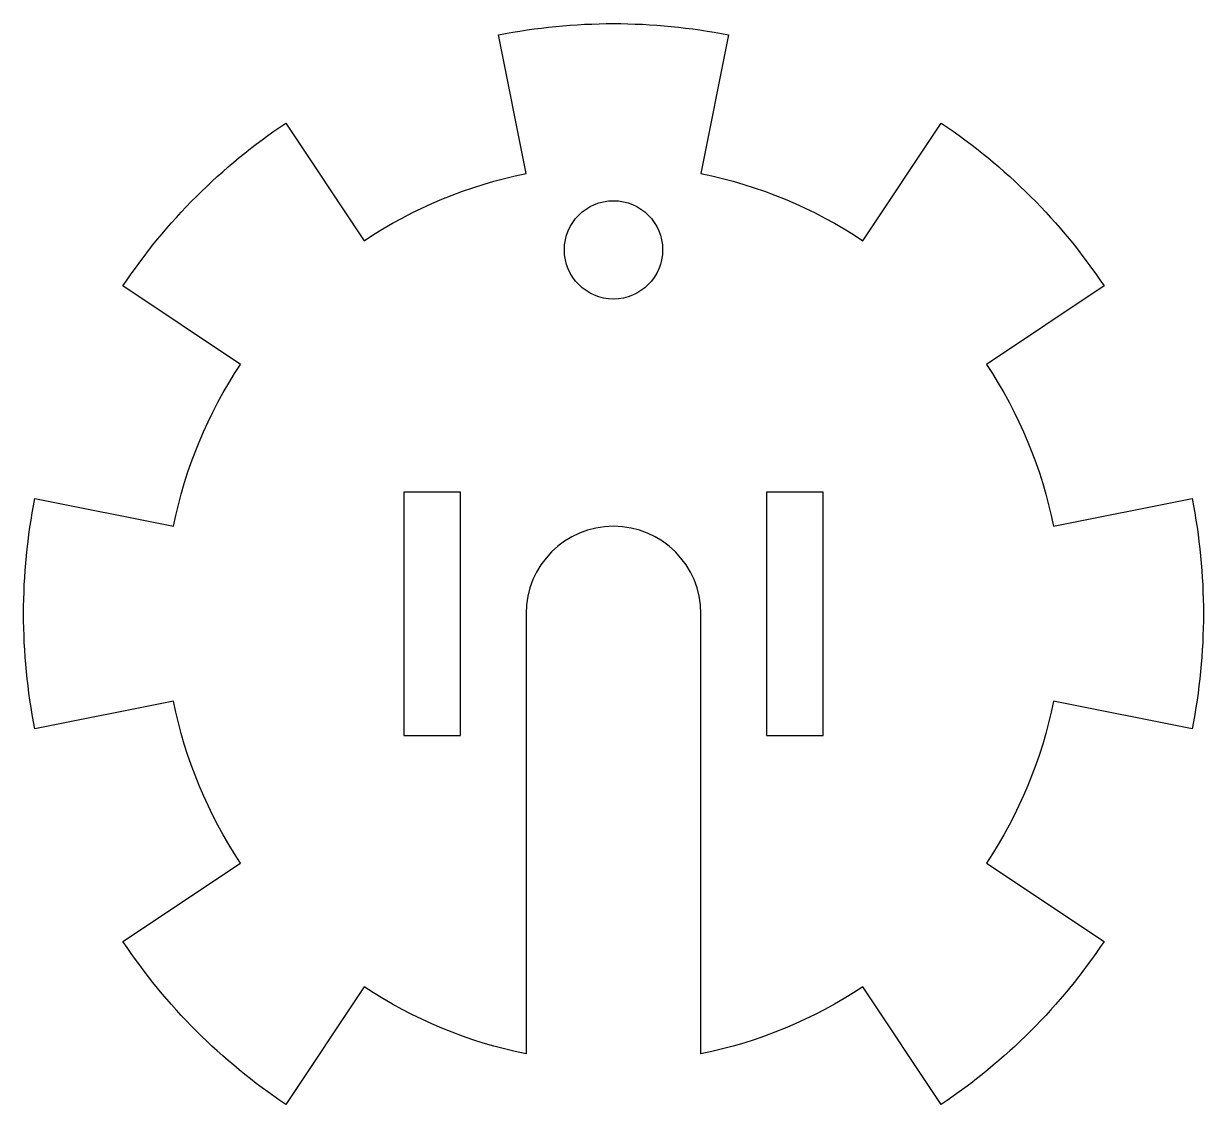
# Model space of a CAD drawing. Header units: millimetres. Extents: x -72 to 72, y -60 to 72.
import ezdxf

# ---------------------------------------------------------------- set-up
doc = ezdxf.new("R2010")
doc.units = ezdxf.units.MM
doc.layers.get('0').update_dxf_attribs({"linetype": 'CONTINUOUS'})

msp = doc.modelspace()

# ---------------------------------------------------------------- linework, layer by layer
msp.add_lwpolyline([(-10.68, 0), (-10.68, -53.71, -0.098491), (-30.43, -45.53), (-40.01, -59.89, -0.098491), (-59.89, -40.01), (-45.53, -30.43, -0.098491), (-53.71, -10.68), (-70.64, -14.05, -0.098491), (-70.64, 14.05), (-53.71, 10.68, -0.098491), (-45.53, 30.43), (-59.89, 40.01, -0.098491), (-40.01, 59.89), (-30.43, 45.53, -0.098491), (-10.68, 53.71), (-14.05, 70.64, -0.098491), (14.05, 70.64), (10.68, 53.71, -0.098491), (30.43, 45.53), (40.01, 59.89, -0.098491), (59.89, 40.01), (45.53, 30.43, -0.098491), (53.71, 10.68), (70.64, 14.05, -0.098491), (70.64, -14.05), (53.71, -10.68, -0.098491), (45.53, -30.43), (59.89, -40.01, -0.098491), (40.01, -59.89), (30.43, -45.53, -0.098491), (10.68, -53.71), (10.68, 0, 1)], format="xyb", close=True)
for points in [[(-25.58, -14.85), (-18.68, -14.85), (-18.68, 14.85), (-25.58, 14.85)], [(25.58, -14.85), (25.58, 14.85), (18.68, 14.85), (18.68, -14.85)]]:
    msp.add_lwpolyline(points, close=True)
msp.add_circle((0, 44.41), 6)

doc.saveas('drawing.dxf')
